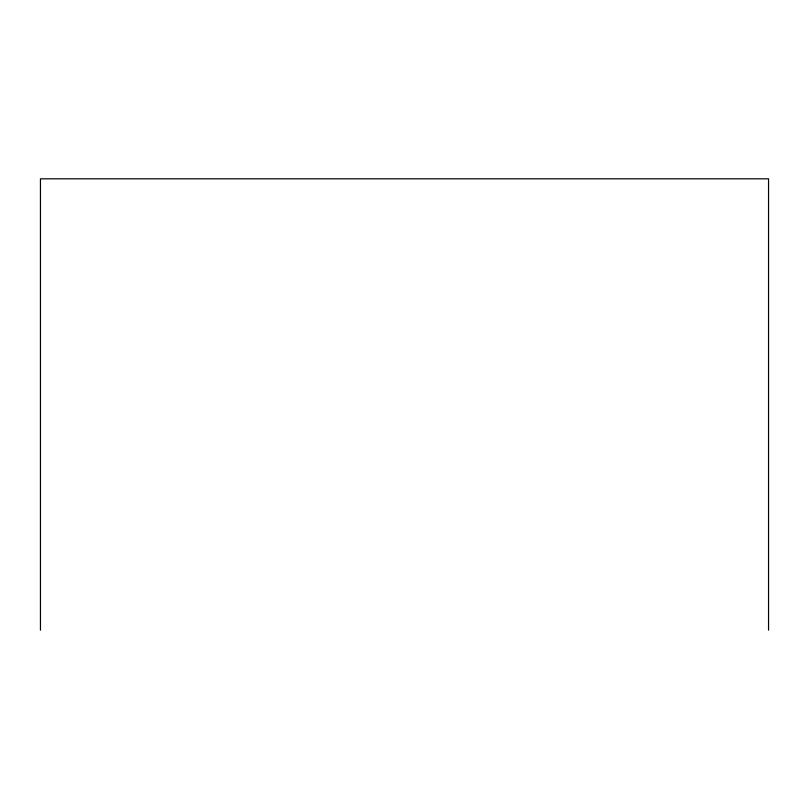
<?xml version="1.0" encoding="UTF-8"?>
<svg xmlns="http://www.w3.org/2000/svg" width="809" height="809" viewBox="0 0 809 809"><rect width="100%" height="100%" fill="white"/><g stroke="black" fill="none" stroke-linecap="round" stroke-linejoin="round"><path stroke-width="1.21" d="M768.55 630.181L768.55 178.819L40.45 178.819L40.45 630.181"/></g></svg>
